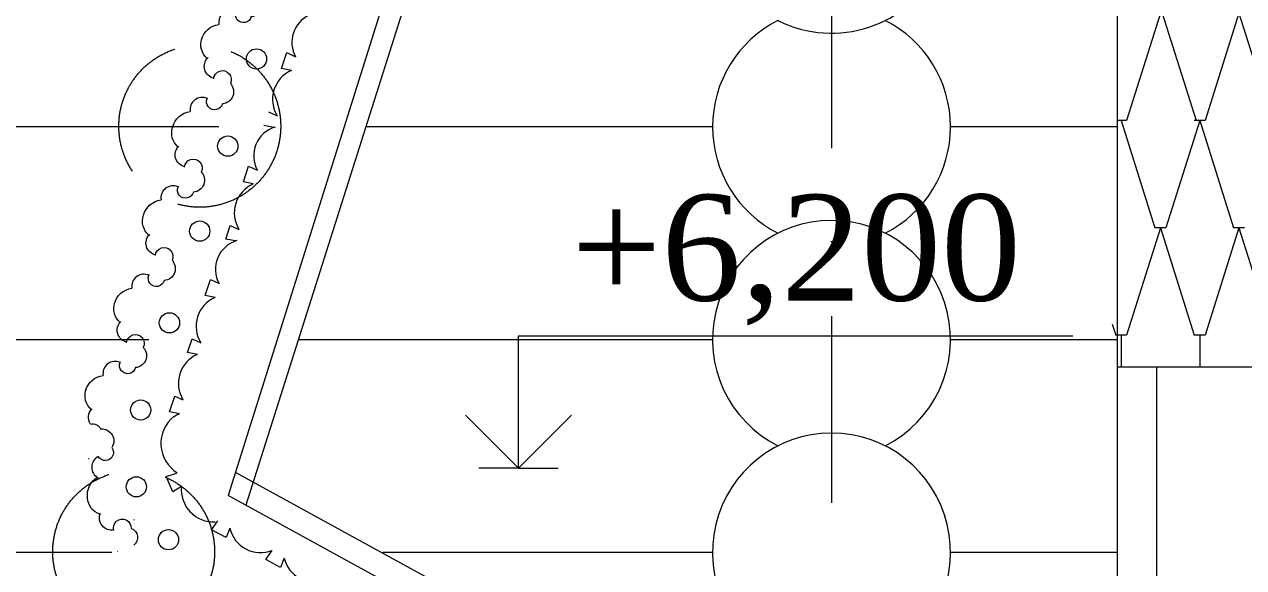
# Model space of a CAD drawing. Header units: millimetres. Extents: x 2399 to 111977, y 1313 to 59551.
# Drawn here: x 43858 to 46164, y 37771 to 38797 of the extents above; entities that cross this region are included whole.
import ezdxf

# ---------------------------------------------------------------- set-up
doc = ezdxf.new("R2010")
doc.units = ezdxf.units.MM
doc.linetypes.add('Невидимая', pattern=[391.222223, 282.222223, -109])
doc.linetypes.add('Штрихпунктирная', pattern=[670.277762, 352.777767, -176.388884, 0, -141.111112])
doc.layers.add('dim Level', color=7, linetype='Continuous', lineweight=13)
doc.layers.add('main line', color=7, linetype='Continuous', lineweight=13)
doc.layers.add('hatch1', color=7, linetype='Continuous', lineweight=20, true_color=0x6a6a6a)
doc.styles.add('СГЕНЕРИР_СТИЛЬ_1', font='georgia.ttf')

msp = doc.modelspace()

# ---------------------------------------------------------------- linework, layer by layer
at = {"layer": 'dim Level', "color": 7, "linetype": 'Continuous', "lineweight": 13}
for p, q in [((44792.4213, 37958.7096), (44792.4213, 38208.7096)), ((44792.4213, 38208.7096), (45840.7853, 38208.7096)), ((44792.4213, 37958.7096), (44692.4213, 38058.7096)), ((44892.4213, 38058.7096), (44792.4213, 37958.7096)), ((44792.4213, 37958.7096), (44717.4213, 37958.7096)), ((44792.4213, 37958.7096), (44867.4213, 37958.7096))]:
    msp.add_line(p, q, dxfattribs=at)
at = {"layer": 'hatch1', "color": 251, "linetype": 'Continuous', "lineweight": 20, "true_color": 0x6a6a6a}
for p, q in [((46006.2382, 38818.3853), (45942.29, 38615.7357)), ((46009.8515, 38818.3853), (46073.7997, 38615.7357)), ((46154.7257, 38818.3853), (46090.7776, 38615.7357)), ((46154.7257, 38818.3853), (46218.6739, 38615.7357)), ((45942.29, 38615.7357), (45924.9865, 38615.7357)), ((45931.9944, 38615.7357), (45995.9425, 38413.086)), ((46080.482, 38615.7357), (46016.5338, 38413.086)), ((46090.7776, 38615.7357), (46070.1863, 38615.7357)), ((46080.482, 38615.7357), (46144.4301, 38413.086)), ((46006.2382, 38413.086), (45942.29, 38210.4363)), ((46016.5338, 38413.086), (45995.9425, 38413.086)), ((46006.2382, 38413.086), (46070.1863, 38210.4363)), ((46154.7257, 38413.086), (46090.7776, 38210.4363)), ((46165.0214, 38413.086), (46144.4301, 38413.086)), ((46154.7257, 38413.086), (46218.6739, 38210.4363)), ((45915.2769, 38230.7866), (45921.6987, 38210.4363)), ((45942.29, 38210.4363), (45921.6987, 38210.4363)), ((45931.9944, 38210.4363), (45931.9944, 38151.5204)), ((46090.7776, 38210.4363), (46070.1863, 38210.4363)), ((46080.482, 38210.4363), (46080.482, 38151.5204))]:
    msp.add_line(p, q, dxfattribs=at)
at = {"layer": 'main line', "color": 7, "linetype": 'Штрихпунктирная', "lineweight": 13}
msp.add_line((45384.3663, 39586.6714), (45384.3663, 27966.284), dxfattribs=at)
at = {"layer": 'main line', "color": 7, "linetype": 'Continuous', "lineweight": 13}
for p, q in [((45924.9865, 37042.1332), (45924.9865, 39396.43)), ((44599.839, 39039.6791), (44243.4407, 37907.1933)), ((44644.8932, 39048.0426), (44276.9915, 37888.8415)), ((44344.6128, 38713.9997), (44354.3308, 38744.0678)), ((44354.3308, 38744.0678), (44370.7611, 38736.4258)), ((44363.1878, 38710.3999), (44344.6128, 38713.9997)), ((44319.7067, 38632.1125), (44336.137, 38624.4705)), ((41629.672, 38604.201), (44226.0927, 38604.201)), ((44329.7013, 38602.593), (44311.1263, 38606.1929)), ((44504.0289, 38604.201), (45159.3663, 38604.201)), ((45609.3663, 38604.201), (45924.9865, 38604.201)), ((44272.3798, 38499.6108), (44282.0979, 38529.6789)), ((44282.0979, 38529.6789), (44298.5281, 38522.0369)), ((44290.9548, 38496.011), (44272.3798, 38499.6108)), ((44238.8934, 38391.804), (44247.4738, 38417.7236)), ((44247.4738, 38417.7236), (44263.904, 38410.0816)), ((44257.4683, 38388.2041), (44238.8934, 38391.804)), ((44200.1469, 38285.2219), (44209.8649, 38315.29)), ((44209.8649, 38315.29), (44226.2952, 38307.648)), ((44218.7218, 38281.6221), (44200.1469, 38285.2219)), ((41679.5193, 38202.224), (44093.4661, 38202.224)), ((44166.6604, 38177.4151), (44175.2408, 38203.3347)), ((44175.2408, 38203.3347), (44191.671, 38195.6927)), ((44376.4514, 38202.224), (45159.3663, 38202.224)), ((45609.3663, 38202.224), (45924.9865, 38202.224)), ((44185.2354, 38173.8152), (44166.6604, 38177.4151)), ((50077.9123, 38149.8902), (45924.9865, 38149.8902)), ((45998.674, 38149.8902), (45998.674, 37001.8337)), ((44132.6158, 38065.1481), (44142.3339, 38095.2162)), ((44142.3339, 38095.2162), (44158.0653, 38088.0815)), ((44151.1908, 38061.5483), (44132.6158, 38065.1481)), ((44126.1372, 37943.3553), (44145.8279, 37949.5399)), ((46529.0513, 36708.2011), (44257.1346, 37950.7071)), ((44138.947, 37914.4686), (44126.1372, 37943.3553)), ((44155.1893, 37924.1731), (44138.947, 37914.4686)), ((46342.8617, 36758.8429), (44243.4407, 37907.1933)), ((44211.9414, 37842.6394), (44223.6821, 37859.6138)), ((44239.7921, 37827.7106), (44211.9414, 37842.6394)), ((44246.6496, 37845.3448), (44239.7921, 37827.7106)), ((41742.7889, 37800.247), (44023.4716, 37800.247)), ((44314.6302, 37786.4165), (44326.3708, 37803.3909)), ((44342.4809, 37771.4877), (44314.6302, 37786.4165)), ((44349.3384, 37789.1218), (44342.4809, 37771.4877)), ((44535.7204, 37800.247), (45159.3663, 37800.247)), ((45609.3663, 37800.247), (45924.9865, 37800.247))]:
    msp.add_line(p, q, dxfattribs=at)
at = {"layer": 'main line', "color": 7, "linetype": 'Continuous', "lineweight": 13, "flags": 128}
for points in [[(44270.504, 38859.2864, -1.219803903), (44301.9862, 38850.3967, -0.63216014), (44287.2438, 38812.1253, -1.067465283), (44258.1813, 38821.9695, 0.60309642), (44226.0927, 38797.4005)], [(44270.504, 38859.2864, -1.219803903), (44301.9862, 38850.3967, -0.63216014), (44287.2438, 38812.1253, -1.067465283), (44258.1813, 38821.9695, 0.60309642), (44226.0927, 38797.4005)], [(44270.504, 38859.2864, -1.219803903), (44301.9862, 38850.3967, -0.63216014), (44287.2438, 38812.1253, -1.067465283), (44258.1813, 38821.9695, 0.60309642), (44226.0927, 38797.4005)], [(44270.504, 38859.2864, -1.219803903), (44301.9862, 38850.3967, -0.63216014), (44287.2438, 38812.1253, -1.067465283), (44258.1813, 38821.9695, 0.60309642), (44226.0927, 38797.4005)], [(44270.504, 38859.2864, -1.219803903), (44301.9862, 38850.3967, -0.63216014), (44287.2438, 38812.1253, -1.067465283), (44258.1813, 38821.9695, 0.60309642), (44226.0927, 38797.4005)], [(44270.504, 38859.2864, -1.219803903), (44301.9862, 38850.3967, -0.63216014), (44287.2438, 38812.1253, -1.067465283), (44258.1813, 38821.9695, 0.60309642), (44226.0927, 38797.4005)], [(44192.9832, 38768.3919, -0.304535594), (44226.0927, 38797.4005)], [(44192.9832, 38768.3919, -0.304535594), (44226.0927, 38797.4005)], [(44192.9832, 38768.3919, -0.304535594), (44226.0927, 38797.4005)], [(44192.9832, 38768.3919, -0.304535594), (44226.0927, 38797.4005)], [(44192.9832, 38768.3919, -0.304535594), (44226.0927, 38797.4005)], [(44192.9832, 38768.3919, -0.304535594), (44226.0927, 38797.4005)], [(44203.7577, 38732.905, -0.304535594), (44193.7529, 38770.7228)], [(44203.7577, 38732.905, -0.304535594), (44193.7529, 38770.7228)], [(44203.7577, 38732.905, -0.304535594), (44193.7529, 38770.7228)], [(44203.7577, 38732.905, -0.304535594), (44193.7529, 38770.7228)], [(44203.7577, 38732.905, -0.304535594), (44193.7529, 38770.7228)], [(44203.7577, 38732.905, -0.304535594), (44193.7529, 38770.7228)], [(44216.5035, 38695.7575, -0.60309642), (44205.3559, 38734.6039)], [(44216.5035, 38695.7575, -0.60309642), (44205.3559, 38734.6039)], [(44216.5035, 38695.7575, -0.60309642), (44205.3559, 38734.6039)], [(44216.5035, 38695.7575, -0.60309642), (44205.3559, 38734.6039)], [(44216.5035, 38695.7575, -0.60309642), (44205.3559, 38734.6039)], [(44216.5035, 38695.7575, -0.60309642), (44205.3559, 38734.6039)], [(44216.1279, 38694.6202, -1.219803903), (44247.6101, 38685.7306, -0.63216014), (44232.8677, 38647.4591, -1.067465283), (44203.8052, 38657.3033, 0.60309642), (44171.7166, 38632.7344)], [(44216.1279, 38694.6202, -1.219803903), (44247.6101, 38685.7306, -0.63216014), (44232.8677, 38647.4591, -1.067465283), (44203.8052, 38657.3033, 0.60309642), (44171.7166, 38632.7344)], [(44216.1279, 38694.6202, -1.219803903), (44247.6101, 38685.7306, -0.63216014), (44232.8677, 38647.4591, -1.067465283), (44203.8052, 38657.3033, 0.60309642), (44171.7166, 38632.7344)], [(44216.1279, 38694.6202, -1.219803903), (44247.6101, 38685.7306, -0.63216014), (44232.8677, 38647.4591, -1.067465283), (44203.8052, 38657.3033, 0.60309642), (44171.7166, 38632.7344)], [(44216.1279, 38694.6202, -1.219803903), (44247.6101, 38685.7306, -0.63216014), (44232.8677, 38647.4591, -1.067465283), (44203.8052, 38657.3033, 0.60309642), (44171.7166, 38632.7344)], [(44216.1279, 38694.6202, -1.219803903), (44247.6101, 38685.7306, -0.63216014), (44232.8677, 38647.4591, -1.067465283), (44203.8052, 38657.3033, 0.60309642), (44171.7166, 38632.7344)], [(44204.1807, 38658.4406, 0.017938026), (44203.5819, 38657.4048)], [(44204.1807, 38658.4406, 0.017938026), (44203.5819, 38657.4048)], [(44204.1807, 38658.4406, 0.017938026), (44203.5819, 38657.4048)], [(44204.1807, 38658.4406, 0.017938026), (44203.5819, 38657.4048)], [(44204.1807, 38658.4406, 0.017938026), (44203.5819, 38657.4048)], [(44204.1807, 38658.4406, 0.017938026), (44203.5819, 38657.4048)], [(44138.6071, 38603.7257, -0.304535594), (44171.7166, 38632.7344)], [(44138.6071, 38603.7257, -0.304535594), (44171.7166, 38632.7344)], [(44138.6071, 38603.7257, -0.304535594), (44171.7166, 38632.7344)], [(44138.6071, 38603.7257, -0.304535594), (44171.7166, 38632.7344)], [(44138.6071, 38603.7257, -0.304535594), (44171.7166, 38632.7344)], [(44138.6071, 38603.7257, -0.304535594), (44171.7166, 38632.7344)], [(44148.6119, 38565.9078, -0.304535594), (44138.6071, 38603.7257)], [(44148.6119, 38565.9078, -0.304535594), (44138.6071, 38603.7257)], [(44148.6119, 38565.9078, -0.304535594), (44138.6071, 38603.7257)], [(44148.6119, 38565.9078, -0.304535594), (44138.6071, 38603.7257)], [(44148.6119, 38565.9078, -0.304535594), (44138.6071, 38603.7257)], [(44148.6119, 38565.9078, -0.304535594), (44138.6071, 38603.7257)], [(44161.3577, 38528.7604, -0.60309642), (44150.2101, 38567.6068)], [(44161.3577, 38528.7604, -0.60309642), (44150.2101, 38567.6068)], [(44161.3577, 38528.7604, -0.60309642), (44150.2101, 38567.6068)], [(44161.3577, 38528.7604, -0.60309642), (44150.2101, 38567.6068)], [(44161.3577, 38528.7604, -0.60309642), (44150.2101, 38567.6068)], [(44161.3577, 38528.7604, -0.60309642), (44150.2101, 38567.6068)], [(44160.9821, 38527.6231, -1.219803903), (44192.4643, 38518.7334, -0.63216014), (44177.7219, 38480.462, -1.067465283), (44148.6594, 38490.3062, 0.60309642), (44116.5708, 38465.7373)], [(44160.9821, 38527.6231, -1.219803903), (44192.4643, 38518.7334, -0.63216014), (44177.7219, 38480.462, -1.067465283), (44148.6594, 38490.3062, 0.60309642), (44116.5708, 38465.7373)], [(44160.9821, 38527.6231, -1.219803903), (44192.4643, 38518.7334, -0.63216014), (44177.7219, 38480.462, -1.067465283), (44148.6594, 38490.3062, 0.60309642), (44116.5708, 38465.7373)], [(44160.9821, 38527.6231, -1.219803903), (44192.4643, 38518.7334, -0.63216014), (44177.7219, 38480.462, -1.067465283), (44148.6594, 38490.3062, 0.60309642), (44116.5708, 38465.7373)], [(44160.9821, 38527.6231, -1.219803903), (44192.4643, 38518.7334, -0.63216014), (44177.7219, 38480.462, -1.067465283), (44148.6594, 38490.3062, 0.60309642), (44116.5708, 38465.7373)], [(44160.9821, 38527.6231, -1.219803903), (44192.4643, 38518.7334, -0.63216014), (44177.7219, 38480.462, -1.067465283), (44148.6594, 38490.3062, 0.60309642), (44116.5708, 38465.7373)], [(44149.0349, 38491.4435, 0.017938026), (44148.4361, 38490.4077)], [(44149.0349, 38491.4435, 0.017938026), (44148.4361, 38490.4077)], [(44149.0349, 38491.4435, 0.017938026), (44148.4361, 38490.4077)], [(44149.0349, 38491.4435, 0.017938026), (44148.4361, 38490.4077)], [(44149.0349, 38491.4435, 0.017938026), (44148.4361, 38490.4077)], [(44149.0349, 38491.4435, 0.017938026), (44148.4361, 38490.4077)], [(44083.4613, 38436.7286, -0.304535594), (44116.5708, 38465.7373)], [(44083.4613, 38436.7286, -0.304535594), (44116.5708, 38465.7373)], [(44083.4613, 38436.7286, -0.304535594), (44116.5708, 38465.7373)], [(44083.4613, 38436.7286, -0.304535594), (44116.5708, 38465.7373)], [(44083.4613, 38436.7286, -0.304535594), (44116.5708, 38465.7373)], [(44083.4613, 38436.7286, -0.304535594), (44116.5708, 38465.7373)], [(44093.4661, 38398.9107, -0.304535594), (44083.4613, 38436.7286)], [(44093.4661, 38398.9107, -0.304535594), (44083.4613, 38436.7286)], [(44093.4661, 38398.9107, -0.304535594), (44083.4613, 38436.7286)], [(44093.4661, 38398.9107, -0.304535594), (44083.4613, 38436.7286)], [(44093.4661, 38398.9107, -0.304535594), (44083.4613, 38436.7286)], [(44093.4661, 38398.9107, -0.304535594), (44083.4613, 38436.7286)], [(44106.2119, 38361.7633, -0.60309642), (44095.0643, 38400.6097)], [(44106.2119, 38361.7633, -0.60309642), (44095.0643, 38400.6097)], [(44106.2119, 38361.7633, -0.60309642), (44095.0643, 38400.6097)], [(44106.2119, 38361.7633, -0.60309642), (44095.0643, 38400.6097)], [(44106.2119, 38361.7633, -0.60309642), (44095.0643, 38400.6097)], [(44106.2119, 38361.7633, -0.60309642), (44095.0643, 38400.6097)], [(44105.8363, 38360.626, -1.219803903), (44137.3185, 38351.7363, -0.63216014), (44122.5761, 38313.4649, -1.067465283), (44093.5136, 38323.3091, 0.60309642), (44061.425, 38298.7401)], [(44105.8363, 38360.626, -1.219803903), (44137.3185, 38351.7363, -0.63216014), (44122.5761, 38313.4649, -1.067465283), (44093.5136, 38323.3091, 0.60309642), (44061.425, 38298.7401)], [(44105.8363, 38360.626, -1.219803903), (44137.3185, 38351.7363, -0.63216014), (44122.5761, 38313.4649, -1.067465283), (44093.5136, 38323.3091, 0.60309642), (44061.425, 38298.7401)], [(44105.8363, 38360.626, -1.219803903), (44137.3185, 38351.7363, -0.63216014), (44122.5761, 38313.4649, -1.067465283), (44093.5136, 38323.3091, 0.60309642), (44061.425, 38298.7401)], [(44105.8363, 38360.626, -1.219803903), (44137.3185, 38351.7363, -0.63216014), (44122.5761, 38313.4649, -1.067465283), (44093.5136, 38323.3091, 0.60309642), (44061.425, 38298.7401)], [(44105.8363, 38360.626, -1.219803903), (44137.3185, 38351.7363, -0.63216014), (44122.5761, 38313.4649, -1.067465283), (44093.5136, 38323.3091, 0.60309642), (44061.425, 38298.7401)], [(44093.8891, 38324.4464, 0.017938026), (44093.2903, 38323.4106)], [(44093.8891, 38324.4464, 0.017938026), (44093.2903, 38323.4106)], [(44093.8891, 38324.4464, 0.017938026), (44093.2903, 38323.4106)], [(44093.8891, 38324.4464, 0.017938026), (44093.2903, 38323.4106)], [(44093.8891, 38324.4464, 0.017938026), (44093.2903, 38323.4106)], [(44093.8891, 38324.4464, 0.017938026), (44093.2903, 38323.4106)], [(44028.3155, 38269.7315, -0.304535594), (44061.425, 38298.7401)], [(44028.3155, 38269.7315, -0.304535594), (44061.425, 38298.7401)], [(44028.3155, 38269.7315, -0.304535594), (44061.425, 38298.7401)], [(44028.3155, 38269.7315, -0.304535594), (44061.425, 38298.7401)], [(44028.3155, 38269.7315, -0.304535594), (44061.425, 38298.7401)], [(44028.3155, 38269.7315, -0.304535594), (44061.425, 38298.7401)], [(44039.09, 38234.2446, -0.304535594), (44029.0852, 38272.0624)], [(44039.09, 38234.2446, -0.304535594), (44029.0852, 38272.0624)], [(44039.09, 38234.2446, -0.304535594), (44029.0852, 38272.0624)], [(44039.09, 38234.2446, -0.304535594), (44029.0852, 38272.0624)], [(44039.09, 38234.2446, -0.304535594), (44029.0852, 38272.0624)], [(44039.09, 38234.2446, -0.304535594), (44029.0852, 38272.0624)], [(44051.8358, 38197.0971, -0.60309642), (44040.6883, 38235.9435)], [(44051.8358, 38197.0971, -0.60309642), (44040.6883, 38235.9435)], [(44051.8358, 38197.0971, -0.60309642), (44040.6883, 38235.9435)], [(44051.8358, 38197.0971, -0.60309642), (44040.6883, 38235.9435)], [(44051.8358, 38197.0971, -0.60309642), (44040.6883, 38235.9435)], [(44051.8358, 38197.0971, -0.60309642), (44040.6883, 38235.9435)], [(44051.4603, 38195.9598, -1.219803903), (44082.9424, 38187.0702, -0.63216014), (44068.2, 38148.7987, -1.067465283), (44039.1375, 38158.6429, 0.60309642), (44007.0489, 38134.074)], [(44051.4603, 38195.9598, -1.219803903), (44082.9424, 38187.0702, -0.63216014), (44068.2, 38148.7987, -1.067465283), (44039.1375, 38158.6429, 0.60309642), (44007.0489, 38134.074)], [(44051.4603, 38195.9598, -1.219803903), (44082.9424, 38187.0702, -0.63216014), (44068.2, 38148.7987, -1.067465283), (44039.1375, 38158.6429, 0.60309642), (44007.0489, 38134.074)], [(44051.4603, 38195.9598, -1.219803903), (44082.9424, 38187.0702, -0.63216014), (44068.2, 38148.7987, -1.067465283), (44039.1375, 38158.6429, 0.60309642), (44007.0489, 38134.074)], [(44051.4603, 38195.9598, -1.219803903), (44082.9424, 38187.0702, -0.63216014), (44068.2, 38148.7987, -1.067465283), (44039.1375, 38158.6429, 0.60309642), (44007.0489, 38134.074)], [(44051.4603, 38195.9598, -1.219803903), (44082.9424, 38187.0702, -0.63216014), (44068.2, 38148.7987, -1.067465283), (44039.1375, 38158.6429, 0.60309642), (44007.0489, 38134.074)], [(44039.513, 38159.7802, 0.017938026), (44038.9142, 38158.7444)], [(44039.513, 38159.7802, 0.017938026), (44038.9142, 38158.7444)], [(44039.513, 38159.7802, 0.017938026), (44038.9142, 38158.7444)], [(44039.513, 38159.7802, 0.017938026), (44038.9142, 38158.7444)], [(44039.513, 38159.7802, 0.017938026), (44038.9142, 38158.7444)], [(44039.513, 38159.7802, 0.017938026), (44038.9142, 38158.7444)], [(43973.9394, 38105.0653, -0.304535594), (44007.0489, 38134.074)], [(43973.9394, 38105.0653, -0.304535594), (44007.0489, 38134.074)], [(43973.9394, 38105.0653, -0.304535594), (44007.0489, 38134.074)], [(43973.9394, 38105.0653, -0.304535594), (44007.0489, 38134.074)], [(43973.9394, 38105.0653, -0.304535594), (44007.0489, 38134.074)], [(43973.9394, 38105.0653, -0.304535594), (44007.0489, 38134.074)], [(43984.7139, 38069.5784, -0.304535594), (43974.7091, 38107.3962)], [(43984.7139, 38069.5784, -0.304535594), (43974.7091, 38107.3962)], [(43984.7139, 38069.5784, -0.304535594), (43974.7091, 38107.3962)], [(43984.7139, 38069.5784, -0.304535594), (43974.7091, 38107.3962)], [(43984.7139, 38069.5784, -0.304535594), (43974.7091, 38107.3962)], [(43984.7139, 38069.5784, -0.304535594), (43974.7091, 38107.3962)], [(43983.1685, 38042.0529, -0.364332987), (43986.3122, 38071.2773)], [(43983.1685, 38042.0529, -0.364332987), (43986.3122, 38071.2773)], [(43983.1685, 38042.0529, -0.364332987), (43986.3122, 38071.2773)], [(43983.1685, 38042.0529, -0.364332987), (43986.3122, 38071.2773)], [(43983.1685, 38042.0529, -0.364332987), (43986.3122, 38071.2773)], [(43983.1685, 38042.0529, -0.360354253), (44002.3856, 38032.9124, -0.63216014), (44023.4716, 37997.7353, -1.067465283), (43997.8234, 37980.8916, 0.60309642), (43997.4328, 37940.4792)], [(43978.791, 37977.4551, 0.017938026), (43979.685, 37976.6599)], [(43978.791, 37977.4551, 0.017938026), (43979.685, 37976.6599)], [(43978.791, 37977.4551, 0.017938026), (43979.685, 37976.6599)], [(43978.791, 37977.4551, 0.017938026), (43979.685, 37976.6599)], [(43978.791, 37977.4551, 0.017938026), (43979.685, 37976.6599)], [(43978.791, 37977.4551, 0.017938026), (43979.685, 37976.6599)], [(43977.5644, 37902.6157, -0.304535594), (43997.0169, 37942.1042)], [(43977.5644, 37902.6157, -0.304535594), (43997.0169, 37942.1042)], [(43977.5644, 37902.6157, -0.304535594), (43997.0169, 37942.1042)], [(43977.5644, 37902.6157, -0.304535594), (43997.0169, 37942.1042)], [(43977.5644, 37902.6157, -0.304535594), (43997.0169, 37942.1042)], [(43977.5644, 37902.6157, -0.304535594), (43997.0169, 37942.1042)], [(44001.3079, 37871.5266, -0.304535594), (43977.5644, 37902.6157)], [(44001.3079, 37871.5266, -0.304535594), (43977.5644, 37902.6157)], [(44001.3079, 37871.5266, -0.304535594), (43977.5644, 37902.6157)], [(44001.3079, 37871.5266, -0.304535594), (43977.5644, 37902.6157)], [(44001.3079, 37871.5266, -0.304535594), (43977.5644, 37902.6157)], [(44001.3079, 37871.5266, -0.304535594), (43977.5644, 37902.6157)], [(44027.3257, 37842.1079, -0.60309642), (44002.1324, 37873.7086)], [(44027.3257, 37842.1079, -0.60309642), (44002.1324, 37873.7086)], [(44027.3257, 37842.1079, -0.60309642), (44002.1324, 37873.7086)], [(44027.3257, 37842.1079, -0.60309642), (44002.1324, 37873.7086)], [(44027.3257, 37842.1079, -0.60309642), (44002.1324, 37873.7086)], [(44027.3257, 37842.1079, -0.60309642), (44002.1324, 37873.7086)], [(44027.4151, 37840.9135, -1.212239054), (44059.9141, 37844.9806)], [(44027.4151, 37840.9135, -1.212239054), (44059.9141, 37844.9806)], [(44027.4151, 37840.9135, -1.212239054), (44059.9141, 37844.9806)], [(44027.4151, 37840.9135, -1.212239054), (44059.9141, 37844.9806)], [(44027.4151, 37840.9135, -1.211155458), (44059.916, 37845.0098)], [(44027.4151, 37840.9135, -1.219803903), (44059.8992, 37844.7775)], [(44064.8804, 37862.0255, 0.017938026), (44065.644, 37861.1044)], [(44064.8804, 37862.0255, 0.017938026), (44065.644, 37861.1044)], [(44064.8804, 37862.0255, 0.017938026), (44065.644, 37861.1044)], [(44064.8804, 37862.0255, 0.017938026), (44065.644, 37861.1044)], [(44064.8804, 37862.0255, 0.017938026), (44065.644, 37861.1044)], [(44064.8804, 37862.0255, 0.017938026), (44065.644, 37861.1044)], [(44059.9141, 37844.9806, -0.00305195), (44059.8992, 37844.7775, -0.624852835), (44064.8105, 37813.401)], [(44034.1664, 37802.0685, 0.017938026), (44035.0786, 37801.2943)], [(44034.1664, 37802.0685, 0.017938026), (44035.0786, 37801.2943)], [(44034.1664, 37802.0685, 0.017938026), (44035.0786, 37801.2943)], [(44034.1664, 37802.0685, 0.017938026), (44035.0786, 37801.2943)], [(44034.1664, 37802.0685, 0.017938026), (44035.0786, 37801.2943)], [(44034.1664, 37802.0685, 0.017938026), (44035.0786, 37801.2943)]]:
    msp.add_lwpolyline(points, format="xyb", dxfattribs=at)
at = {"layer": 'main line', "color": 7, "linetype": 'Невидимая', "lineweight": 13}
for centre in [(44189.8049, 38604.9569), (44064.8105, 37801.0029)]:
    msp.add_circle(centre, 153.0457, dxfattribs=at)
at = {"layer": 'main line', "color": 7, "linetype": 'Continuous', "lineweight": 13}
for centre in [(44297.0801, 38732.114), (44297.0801, 38732.114), (44297.0801, 38732.114), (44297.0801, 38732.114), (44297.0801, 38732.114), (44297.0801, 38732.114), (44242.704, 38567.4478), (44242.704, 38567.4478), (44242.704, 38567.4478), (44242.704, 38567.4478), (44242.704, 38567.4478), (44242.704, 38567.4478), (44189.6682, 38406.8401), (44189.6682, 38406.8401), (44189.6682, 38406.8401), (44189.6682, 38406.8401), (44189.6682, 38406.8401), (44189.6682, 38406.8401), (44132.4124, 38233.4536), (44132.4124, 38233.4536), (44132.4124, 38233.4536), (44132.4124, 38233.4536), (44132.4124, 38233.4536), (44132.4124, 38233.4536), (44078.0363, 38068.7874), (44078.0363, 38068.7874), (44078.0363, 38068.7874), (44078.0363, 38068.7874), (44078.0363, 38068.7874), (44078.0363, 38068.7874), (44069.844, 37923.6512), (44069.844, 37923.6512), (44069.844, 37923.6512), (44069.844, 37923.6512), (44069.844, 37923.6512), (44069.844, 37923.6512), (44069.844, 37923.6512), (44069.844, 37923.6512), (44069.844, 37923.6512), (44069.844, 37923.6512), (44069.844, 37923.6512), (44069.844, 37923.6512), (44130.574, 37823.7319), (44130.574, 37823.7319), (44130.574, 37823.7319), (44130.574, 37823.7319), (44130.574, 37823.7319), (44130.574, 37823.7319)]:
    msp.add_circle(centre, 19.1338, dxfattribs=at)
for centre, radius, start, end in [((45384.3663, 39005.7529), 225, 243.2542484, 63.2542484), ((44420.5558, 38763.4662), 56.663, 115.0505564, 208.5035898), ((45384.3663, 38603.8973), 225, 116.7457516, 243.2542484), ((45384.3663, 38603.8973), 225, 296.7457516, 63.2542484), ((44387.0694, 38655.6593), 59.7232, 113.5701663, 211.4815574), ((44348.3229, 38549.0773), 56.663, 106.5915911, 208.5035898), ((44348.3229, 38549.0773), 56.663, 106.5915911, 208.5035898), ((44314.8364, 38441.2704), 59.7232, 113.5701663, 211.4815574), ((45384.3663, 38202.0418), 225, 296.7457516, 243.2542484), ((44276.0899, 38334.6884), 56.663, 106.5915911, 208.5035898), ((44242.6034, 38226.8815), 59.7232, 113.5701663, 211.4815574), ((44209.117, 38119.0747), 59.7232, 113.5701663, 211.2617553), ((44181.8747, 38005.6496), 65.569, 128.888713, 237.7886066), ((44175.0724, 38006.8078), 59.7232, 113.5701663, 125.09503), ((45384.3663, 37800.1862), 225, 296.7457516, 243.2542484), ((44216.028, 37918.3435), 61.1174, 174.5265609, 272.437952), ((44304.7737, 37859.0723), 59.7232, 193.2883789, 291.1997699), ((44407.4625, 37802.8493), 59.7232, 193.2883789, 291.1997699)]:
    msp.add_arc(centre, radius, start, end, dxfattribs=at)

# ---------------------------------------------------------------- texts
at = {"layer": 'dim Level', "color": 7, "lineweight": 13, "insert": (44892.4213, 38228.7096), "char_height": 200, "attachment_point": 7, "style": 'СГЕНЕРИР_СТИЛЬ_1'}
msp.add_mtext('\\A1;+6,200', dxfattribs=at)

doc.saveas('drawing.dxf')
